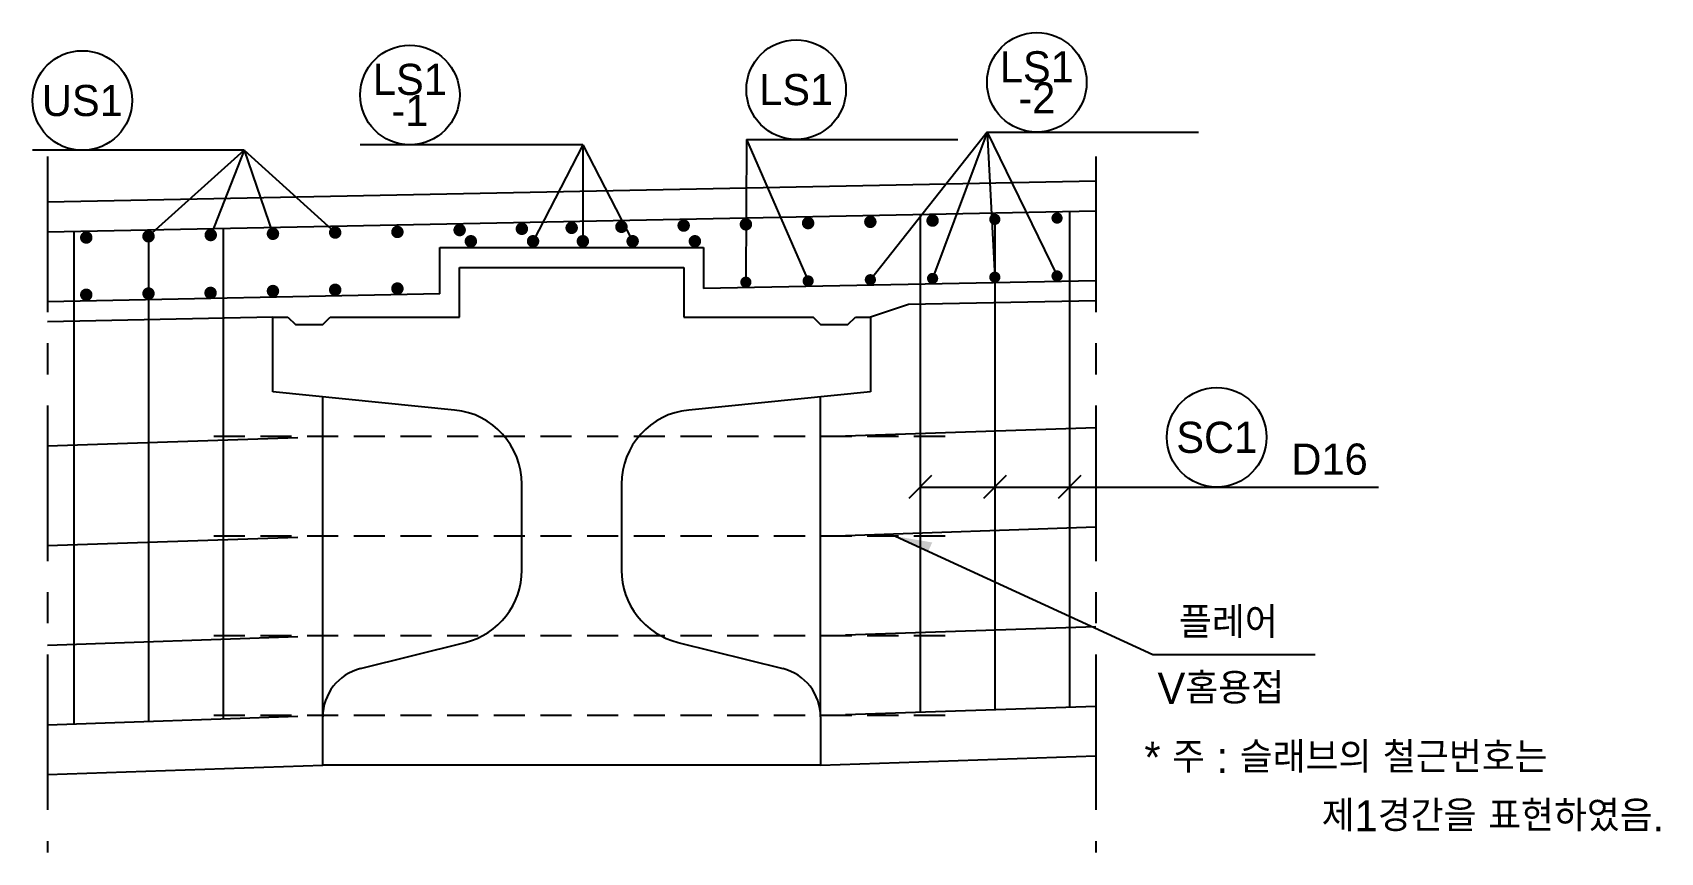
# Model space of a CAD drawing. Extents: x -2166 to 4374, y -2655 to 640.
import ezdxf
from ezdxf.enums import TextEntityAlignment as Align

# ---------------------------------------------------------------- set-up
doc = ezdxf.new("R2010")
doc.units = 0
doc.header["$LTSCALE"] = 500
doc.linetypes.add('CENTER', pattern=[2, 1.25, -0.25, 0.25, -0.25])
doc.linetypes.add('HIDDEN', pattern=[0.375, 0.25, -0.125])
doc.layers.get('0').update_dxf_attribs({"linetype": 'CONTINUOUS'})
doc.styles.add('GHS', font='djdg.shx', dxfattribs={"bigfont": 'ghs.shx'})

# ---------------------------------------------------------------- blocks, each defined once
blk = doc.blocks.new('arw1')
at = {"color": 1}
blk.add_solid([(0, 0), (2.9, 0.78), (2.9, 0)], dxfattribs=at)

msp = doc.modelspace()

# ---------------------------------------------------------------- linework, layer by layer
at = {"color": 1}
for p, q in [((701.9, 210.4), (700, -363.5)), ((701.9, 210.4), (950, -358.5)), ((701.9, 210.4), (1551.9, 210.4)), ((1668.8, 239.5), (1200, -353.5)), ((1668.8, 239.5), (1450, -348.5)), ((1668.8, 239.5), (1700, -343.5)), ((1668.8, 239.5), (1950, -338.5)), ((1668.8, 239.5), (2518.8, 239.5)), ((-1315.8, 166.6), (-2165.8, 166.6)), ((-1315.8, 166.6), (-1700, -179)), ((-1315.8, 166.6), (-1450, -174)), ((-1315.8, 166.6), (-1200, -169)), ((-1315.8, 166.6), (-950, -164)), ((45, 188.9), (-849.9, 188.9)), ((45, 188.9), (-155, -198.9)), ((45, 188.9), (45, -198.9)), ((45, 188.9), (245, -198.9)), ((1446, -1140.6), (1354, -1232.5)), ((1746, -1140.6), (1654, -1232.5)), ((2046, -1140.6), (1954, -1232.5)), ((1400, -1186.6), (2391.6, -1186.6)), ((2391.6, -1186.6), (3241.6, -1186.6)), ((1300.6, -1384), (2334.6, -1859.7)), ((2334.6, -1859.7), (2987.1, -1859.7))]:
    msp.add_line(p, q, dxfattribs=at)
at = {"color": 1, "linetype": 'CENTER'}
for p, q in [((-2105.6, 141.3), (-2105.6, -2654.6)), ((2105.6, 141.3), (2105.6, -2654.6))]:
    msp.add_line(p, q, dxfattribs=at)
at = {"color": 4}
for p, q in [((2105.6, 42.1), (-2105.6, -42.1)), ((-450, -504), (-450, -304)), ((-450, -304), (450, -304)), ((450, -304), (450, -504)), ((1353.2, -452.9), (1200, -504)), ((2105.6, -437.9), (1353.2, -452.9)), ((-1200, -504), (-2105.6, -522.1)), ((-1200, -804), (-1200, -504)), ((-1200, -504), (-1140, -504)), ((-1140, -504), (-1110, -534)), ((-1000, -534), (-970, -504)), ((-970, -504), (-450, -504)), ((1140, -504), (1200, -504)), ((1200, -504), (1200, -804)), ((-1110, -534), (-1000, -534)), ((-470.1, -877), (-1200, -804)), ((-1000, -2110.2), (-1000, -824)), ((1200, -804), (470.1, -877)), ((1000, -2110.2), (1000, -824)), ((-200, -1519.8), (-200, -1175.5)), ((200, -1175.5), (200, -1519.8)), ((-848.5, -1916.1), (-427.2, -1810.8)), ((427.2, -1810.8), (848.5, -1916.1)), ((-1000, -2304), (-1000, -2110.2)), ((1000, -2110.2), (1000, -2304)), ((1000, -2304), (2105.6, -2266.6)), ((-2105.6, -2341.4), (-1000, -2304)), ((1000, -2304), (-1000, -2304))]:
    msp.add_line(p, q, dxfattribs=at)
at = {"color": 6}
for p, q in [((2105.6, -77.9), (-2105.6, -162.1)), ((2105.6, -77.9), (-2105.6, -162.1)), ((1400, -89), (1400, -2090.5)), ((1700, -83), (1700, -2080.3)), ((2000, -77), (2000, -2070.2)), ((-2000, -160), (-2000, -2137.8)), ((-1700, -154), (-1700, -2127.7)), ((-1400, -148), (-1400, -2117.5)), ((-530, -410.6), (-530, -224)), ((-530, -224), (530, -224)), ((530, -224), (530, -389.4)), ((2104, -357.9), (530, -389.4)), ((-530, -410.6), (-2105.6, -442.1)), ((1100, -980.6), (2105.6, -946.6)), ((-2105.6, -1021.4), (-1100, -987.4)), ((1100, -1380.6), (2105.6, -1346.6)), ((-2105.6, -1421.4), (-1100, -1387.4)), ((1100, -1780.6), (2105.6, -1746.6)), ((-2105.6, -1821.4), (-1100, -1787.4)), ((1100, -2100.6), (2105.6, -2066.6)), ((-2105.6, -2141.4), (-1100, -2107.4))]:
    msp.add_line(p, q, dxfattribs=at)
at = {"color": 6, "linetype": 'HIDDEN'}
for p, q in [((1500, -984), (-1500, -984)), ((1500, -1384), (-1500, -1384)), ((1500, -1784), (-1500, -1784)), ((1500, -2104), (-1500, -2104))]:
    msp.add_line(p, q, dxfattribs=at)
at = {"color": 7}
for points, const_width in [([(-462.5, -154, 1), (-437.5, -154, 1)], 25), ([(-212.5, -149, 1), (-187.5, -149, 1)], 25), ([(-12.5, -145, 1), (12.5, -145, 1)], 25), ([(187.5, -141, 1), (212.5, -141, 1)], 25), ([(437.5, -136, 1), (462.5, -136, 1)], 25), ([(687.5, -131, 1), (712.5, -131, 1)], 25), ([(937.5, -126, 1), (962.5, -126, 1)], 25), ([(1187.5, -121, 1), (1212.5, -121, 1)], 25), ([(1437.5, -116, 1), (1462.5, -116, 1)], 25), ([(1688.8, -111, 1), (1711.3, -111, 1)], 22.5), ([(1938.8, -106, 1), (1961.3, -106, 1)], 22.5), ([(-1962.5, -184, 1), (-1937.5, -184, 1)], 25), ([(-1712.5, -179, 1), (-1687.5, -179, 1)], 25), ([(-1462.5, -174, 1), (-1437.5, -174, 1)], 25), ([(-1212.5, -169, 1), (-1187.5, -169, 1)], 25), ([(-962.5, -164, 1), (-937.5, -164, 1)], 25), ([(-712.5, -161.5, 1), (-687.5, -161.5, 1)], 25), ([(-417.5, -199, 1), (-392.5, -199, 1)], 25), ([(-167.5, -198.9, 1), (-142.5, -198.9, 1)], 25), ([(32.5, -198.9, 1), (57.5, -198.9, 1)], 25), ([(232.5, -198.9, 1), (257.5, -198.9, 1)], 25), ([(482.5, -199, 1), (507.5, -199, 1)], 25), ([(1438.8, -348.5, 1), (1461.3, -348.5, 1)], 22.5), ([(1688.8, -343.5, 1), (1711.3, -343.5, 1)], 22.5), ([(1938.8, -338.5, 1), (1961.3, -338.5, 1)], 22.5), ([(-1962.5, -414, 1), (-1937.5, -414, 1)], 25), ([(-1712.5, -409, 1), (-1687.5, -409, 1)], 25), ([(-1463.2, -406.5, 1), (-1438.2, -406.5, 1)], 25), ([(-1212.5, -399, 1), (-1187.5, -399, 1)], 25), ([(-962.5, -394, 1), (-937.5, -394, 1)], 25), ([(-712.5, -389, 1), (-687.5, -389, 1)], 25), ([(688.7, -363.5, 1), (711.2, -363.5, 1)], 22.5), ([(938.8, -358.5, 1), (961.3, -358.5, 1)], 22.5), ([(1188.8, -353.5, 1), (1211.3, -353.5, 1)], 22.5)]:
    msp.add_lwpolyline(points, format="xyb", close=True, dxfattribs=dict(at, const_width=const_width))
at = {"color": 4}
msp.add_lwpolyline([(450, -504), (970, -504), (1000, -534), (1110, -534), (1140, -504)], dxfattribs=at)
at = {"color": 1}
for centre in [(-649.9, 388.9), (901.9, 410.4), (1868.8, 439.5), (-1965.8, 366.6), (2591.6, -986.6)]:
    msp.add_circle(centre, 200, dxfattribs=at)
at = {"color": 4}
for centre, radius, start, end in [((-500, -1175.5), 300, 0, 84.28941), ((500, -1175.5), 300, 95.71059, 180), ((-500, -1519.8), 300, 284.03624, 0), ((500, -1519.8), 300, 180, 255.96376), ((-800, -2110.2), 200, 104.03624, 180), ((800, -2110.2), 200, 360, 75.96376)]:
    msp.add_arc(centre, radius, start, end, dxfattribs=at)

# ---------------------------------------------------------------- block references
at = {"color": 7, "xscale": 49.99999999998725, "yscale": 50, "zscale": 49.99999999998545, "rotation": 335.2965939248003}
msp.add_blockref('arw1', (1300.6, -1384), dxfattribs=at)

# ---------------------------------------------------------------- texts
at = {"color": 7, "style": 'GHS'}
for p in [(1868.8, 439.5), (-649.9, 388.9)]:
    msp.add_text('LS1', height=125, dxfattribs=at).set_placement(p, align=Align.CENTER)
for s, p in [('LS1', (901.9, 410.4)), ('US1', (-1965.8, 366.6))]:
    msp.add_text(s, height=125, dxfattribs=at).set_placement(p, align=Align.MIDDLE)
for s, p in [('-2', (1868.8, 439.5)), ('-1', (-649.9, 388.9))]:
    msp.add_text(s, height=125, dxfattribs=at).set_placement(p, align=Align.TOP_CENTER)
at = {"style": 'GHS'}
msp.add_text('SC1', height=125, dxfattribs=at).set_placement((2591.6, -986.6), align=Align.MIDDLE)
for s, p in [('D16', (2891.6, -1136.6)), ('플레어', (2439.9, -1792.9)), ('V홈용접', (2353.8, -2057.7)), ('* 주 : 슬래브의 철근번호는', (2300.9, -2334.8)), ('제1경간을 표현하였음.', (3013.3, -2570.4))]:
    msp.add_text(s, height=125, dxfattribs=at).set_placement(p)

doc.saveas('drawing.dxf')
